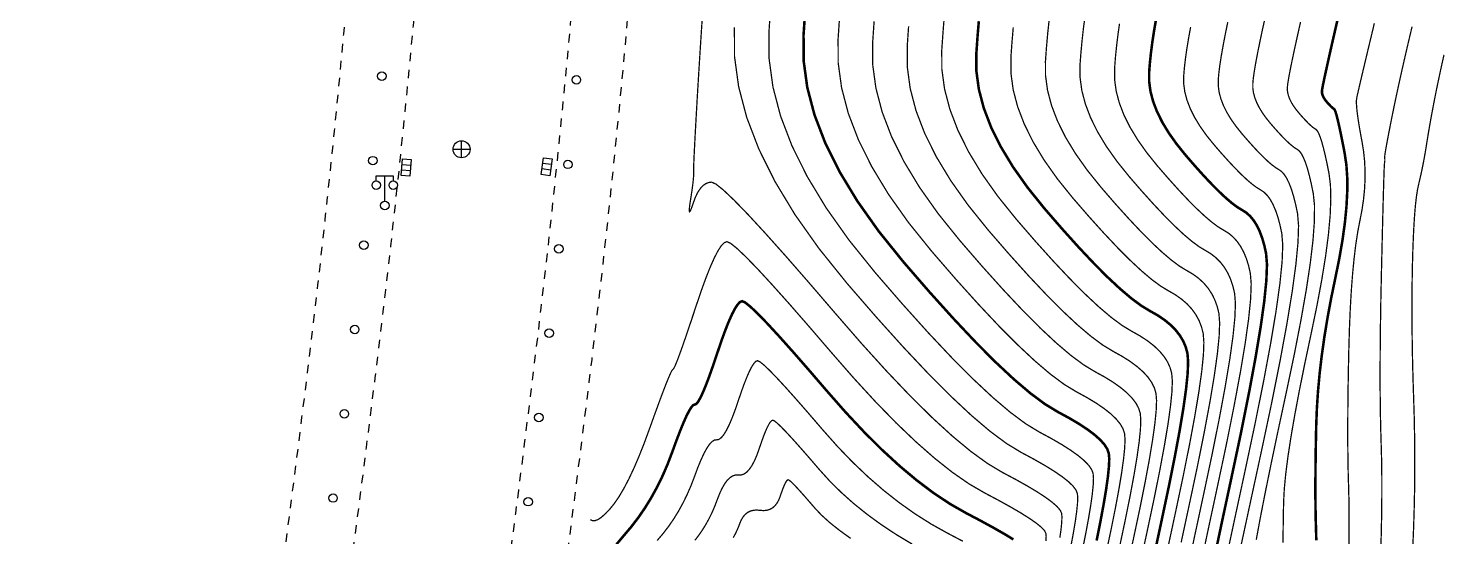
# Model space of a CAD drawing. Extents: x 1059 to 1761, y 608 to 1213.
# Drawn here: x 1058.6 to 1141.8, y 761.3 to 791.3 of the extents above; entities that cross this region are included whole.
import ezdxf

# ---------------------------------------------------------------- set-up
doc = ezdxf.new("R2010")
doc.units = 0
doc.header["$LTSCALE"] = 0.5
doc.linetypes.add('X6', pattern=[2, 1, -1])
doc.layers.get('0').update_dxf_attribs({"linetype": 'CONTINUOUS'})
for name, color, linetype in [('DGX', 2, 'CONTINUOUS'), ('DLDW', 11, 'CONTINUOUS'), ('DLSS', 4, 'CONTINUOUS'), ('GXYZ', 2, 'CONTINUOUS'), ('ZBTZ', 3, 'CONTINUOUS')]:
    doc.layers.add(name, color=color, linetype=linetype)

# ---------------------------------------------------------------- blocks, each defined once
blk = doc.blocks.new('gc043')
for p, q in [((-1, 0), (1, 0)), ((0, -1), (0, 1))]:
    blk.add_line(p, q)
blk.add_circle((0, 0), 1)
blk = doc.blocks.new('gc041')
for p, q in [((-1, 0.5), (1, 0.5)), ((-1, -0.5), (-1, 0.5)), ((-0.33, 0.5), (-0.33, -0.5)), ((0.33, 0.5), (0.33, -0.5)), ((1, 0.5), (1, -0.5)), ((1, -0.5), (-1, -0.5))]:
    blk.add_line(p, q)
blk = doc.blocks.new('gc170')
at = {"linetype": 'Continuous'}
blk.add_circle((0, 0), 0.5, dxfattribs=at)
blk = doc.blocks.new('gc097')
for p, q in [((-1, 2.9), (-1, 3.5)), ((-1, 3.5), (1, 3.5)), ((0, 0.5), (0, 3.5)), ((1, 3.5), (1, 2.9))]:
    blk.add_line(p, q)
for centre in [(-1, 2.4), (1, 2.4), (0, 0)]:
    blk.add_circle(centre, 0.5)

msp = doc.modelspace()

# ---------------------------------------------------------------- linework, layer by layer
at = {"layer": 'DGX', "linetype": 'Continuous', "const_width": 0.075}
for points in [[(1119.316, 761.288), (1119.386, 761.786), (1119.426, 762.19), (1119.438, 762.499), (1119.421, 762.713), (1119.339, 762.896), (1119.156, 763.113), (1118.874, 763.363), (1118.49, 763.647), (1118.007, 763.965), (1117.423, 764.316), (1116.738, 764.7), (1115.953, 765.118), (1115.068, 765.646), (1114.082, 766.36), (1112.995, 767.26), (1111.808, 768.346), (1110.52, 769.618), (1109.131, 771.076), (1107.642, 772.72), (1106.052, 774.55), (1104.503, 776.352), (1103.139, 777.913), (1101.958, 779.234), (1100.962, 780.313), (1100.149, 781.151), (1099.52, 781.748), (1099.076, 782.103), (1098.815, 782.218), (1098.651, 782.194), (1098.496, 782.134), (1098.35, 782.039), (1098.213, 781.908), (1098.085, 781.741), (1097.966, 781.538), (1097.856, 781.299), (1097.756, 781.025), (1097.669, 780.771), (1097.6, 780.594), (1097.55, 780.494), (1097.519, 780.471), (1097.506, 780.525), (1097.511, 780.656), (1097.535, 780.864), (1097.577, 781.149), (1097.625, 781.456), (1097.666, 781.731), (1097.7, 781.975), (1097.726, 782.186), (1097.745, 782.366), (1097.757, 782.514), (1097.762, 782.629), (1097.76, 782.713), (1097.758, 782.831), (1097.763, 783.05), (1097.774, 783.368), (1097.792, 783.787), (1097.818, 784.306), (1097.85, 784.925), (1097.889, 785.644), (1097.935, 786.464), (1097.986, 787.352), (1098.042, 788.277), (1098.101, 789.239), (1098.164, 790.239), (1098.231, 791.275), (1098.302, 792.348)], [(1120.63, 760.486), (1120.836, 761.514), (1121.004, 762.417), (1121.134, 763.196), (1121.225, 763.851), (1121.279, 764.381), (1121.295, 764.786), (1121.272, 765.067), (1121.186, 765.296), (1121.012, 765.547), (1120.75, 765.819), (1120.4, 766.112), (1119.963, 766.426), (1119.437, 766.762), (1118.823, 767.118), (1118.121, 767.496), (1117.317, 767.983), (1116.398, 768.666), (1115.363, 769.545), (1114.212, 770.62), (1112.946, 771.891), (1111.565, 773.358), (1110.068, 775.022), (1108.456, 776.882), (1106.897, 778.817), (1105.559, 780.707), (1104.444, 782.553), (1103.551, 784.353), (1102.88, 786.108), (1102.431, 787.818), (1102.204, 789.483), (1102.199, 791.103), (1102.299, 792.605)], [(1122.024, 760.319), (1122.327, 761.747), (1122.583, 763.02), (1122.791, 764.139), (1122.952, 765.104), (1123.065, 765.915), (1123.132, 766.571), (1123.151, 767.074), (1123.123, 767.422), (1123.033, 767.697), (1122.868, 767.981), (1122.627, 768.275), (1122.311, 768.577), (1121.918, 768.888), (1121.451, 769.208), (1120.907, 769.536), (1120.288, 769.874), (1119.58, 770.303), (1118.77, 770.904), (1117.859, 771.678), (1116.846, 772.625), (1115.731, 773.744), (1114.515, 775.037), (1113.196, 776.502), (1111.777, 778.14), (1110.403, 779.844), (1109.226, 781.509), (1108.244, 783.134), (1107.457, 784.719), (1106.866, 786.265), (1106.471, 787.771), (1106.271, 789.237), (1106.266, 790.663), (1106.356, 791.995)], [(1124.084, 759.939), (1124.483, 761.797), (1124.874, 763.638), (1125.203, 765.279), (1125.471, 766.722), (1125.679, 767.966), (1125.825, 769.011), (1125.911, 769.857), (1125.936, 770.505), (1125.899, 770.953), (1125.804, 771.298), (1125.652, 771.633), (1125.442, 771.958), (1125.176, 772.274), (1124.852, 772.58), (1124.471, 772.877), (1124.034, 773.164), (1123.539, 773.441), (1122.975, 773.782), (1122.33, 774.262), (1121.604, 774.878), (1120.797, 775.633), (1119.908, 776.525), (1118.939, 777.554), (1117.889, 778.721), (1116.758, 780.026), (1115.664, 781.384), (1114.725, 782.711), (1113.943, 784.005), (1113.316, 785.268), (1112.845, 786.5), (1112.53, 787.7), (1112.371, 788.868), (1112.367, 790.004), (1112.443, 791.08), (1112.52, 792.064)], [(1126.779, 759.152), (1127.243, 761.355), (1127.762, 763.769), (1128.269, 766.159), (1128.697, 768.292), (1129.045, 770.166), (1129.315, 771.782), (1129.505, 773.139), (1129.616, 774.239), (1129.648, 775.08), (1129.601, 775.663), (1129.498, 776.099), (1129.363, 776.502), (1129.196, 776.87), (1128.996, 777.204), (1128.764, 777.503), (1128.499, 777.769), (1128.202, 778), (1127.873, 778.197), (1127.501, 778.422), (1127.076, 778.738), (1126.596, 779.145), (1126.064, 779.643), (1125.478, 780.231), (1124.838, 780.911), (1124.145, 781.681), (1123.399, 782.542), (1122.677, 783.438), (1122.058, 784.313), (1121.542, 785.167), (1121.128, 786.001), (1120.818, 786.813), (1120.61, 787.605), (1120.505, 788.376), (1120.502, 789.125), (1120.558, 789.859), (1120.626, 790.582), (1120.706, 791.294), (1120.799, 791.994)], [(1130.874, 761.163), (1131.102, 762.401), (1131.392, 763.886), (1131.745, 765.617), (1132.16, 767.595), (1132.638, 769.82), (1133.109, 772.057), (1133.501, 774.075), (1133.817, 775.872), (1134.054, 777.448), (1134.214, 778.804), (1134.297, 779.939), (1134.302, 780.854), (1134.229, 781.549), (1134.116, 782.101), (1134.003, 782.587), (1133.888, 783.009), (1133.771, 783.366), (1133.653, 783.657), (1133.534, 783.884), (1133.413, 784.045), (1133.291, 784.142), (1133.159, 784.222), (1133.008, 784.334), (1132.837, 784.479), (1132.648, 784.656), (1132.44, 784.865), (1132.212, 785.107), (1131.966, 785.38), (1131.701, 785.686), (1131.444, 786.005), (1131.224, 786.316), (1131.041, 786.62), (1130.894, 786.916), (1130.783, 787.205), (1130.709, 787.486), (1130.672, 787.76), (1130.671, 788.027), (1130.701, 788.334), (1130.757, 788.73), (1130.839, 789.215), (1130.947, 789.788), (1131.081, 790.45), (1131.24, 791.201), (1131.426, 792.04)], [(1119.962, 760.761), (1120.11, 761.556), (1120.225, 762.242), (1120.305, 762.819), (1120.353, 763.285), (1120.366, 763.642), (1120.346, 763.89), (1120.262, 764.096), (1120.084, 764.33), (1119.812, 764.591), (1119.445, 764.879), (1118.985, 765.195), (1118.43, 765.539), (1117.78, 765.909), (1117.037, 766.307), (1116.185, 766.823), (1115.211, 767.546), (1114.114, 768.478), (1112.896, 769.617), (1111.554, 770.964), (1110.09, 772.519), (1108.504, 774.282), (1106.795, 776.253), (1105.143, 778.304), (1103.726, 780.307), (1102.545, 782.262), (1101.598, 784.17), (1100.887, 786.03), (1100.411, 787.842), (1100.17, 789.606), (1100.165, 791.323)], [(1122.844, 760.812), (1123.176, 762.377), (1123.456, 763.773), (1123.684, 765), (1123.861, 766.058), (1123.985, 766.947), (1124.058, 767.667), (1124.079, 768.217), (1124.048, 768.599), (1123.957, 768.897), (1123.796, 769.199), (1123.566, 769.502), (1123.266, 769.809), (1122.896, 770.119), (1122.458, 770.431), (1121.949, 770.746), (1121.371, 771.063), (1120.712, 771.463), (1119.957, 772.023), (1119.107, 772.745), (1118.163, 773.627), (1117.124, 774.671), (1115.99, 775.876), (1114.761, 777.242), (1113.437, 778.769), (1112.157, 780.357), (1111.059, 781.909), (1110.144, 783.424), (1109.41, 784.902), (1108.859, 786.343), (1108.491, 787.747), (1108.304, 789.114), (1108.3, 790.444), (1108.385, 791.69)], [(1123.294, 759.585), (1123.664, 761.305), (1124.025, 763.007), (1124.329, 764.526), (1124.578, 765.861), (1124.77, 767.012), (1124.905, 767.979), (1124.984, 768.762), (1125.007, 769.361), (1124.974, 769.776), (1124.88, 770.098), (1124.724, 770.416), (1124.504, 770.73), (1124.221, 771.042), (1123.874, 771.349), (1123.464, 771.654), (1122.991, 771.955), (1122.455, 772.252), (1121.843, 772.623), (1121.143, 773.142), (1120.355, 773.811), (1119.48, 774.63), (1118.516, 775.598), (1117.464, 776.715), (1116.325, 777.982), (1115.097, 779.397), (1113.91, 780.871), (1112.892, 782.31), (1112.043, 783.715), (1111.363, 785.085), (1110.852, 786.421), (1110.51, 787.723), (1110.338, 788.991), (1110.334, 790.224), (1110.414, 791.385)], [(1125.663, 760.647), (1126.123, 762.783), (1126.571, 764.899), (1126.95, 766.785), (1127.258, 768.444), (1127.497, 769.874), (1127.665, 771.075), (1127.764, 772.048), (1127.792, 772.792), (1127.75, 773.308), (1127.651, 773.699), (1127.508, 774.067), (1127.319, 774.414), (1127.086, 774.739), (1126.808, 775.042), (1126.485, 775.323), (1126.118, 775.582), (1125.706, 775.819), (1125.238, 776.102), (1124.703, 776.5), (1124.1, 777.012), (1123.43, 777.638), (1122.693, 778.378), (1121.889, 779.233), (1121.017, 780.201), (1120.078, 781.284), (1119.17, 782.411), (1118.392, 783.512), (1117.742, 784.586), (1117.222, 785.634), (1116.832, 786.656), (1116.57, 787.652), (1116.438, 788.622), (1116.435, 789.565), (1116.5, 790.469), (1116.573, 791.323)], [(1126.453, 761.001), (1126.942, 763.276), (1127.42, 765.529), (1127.823, 767.539), (1128.152, 769.305), (1128.406, 770.828), (1128.585, 772.107), (1128.69, 773.143), (1128.72, 773.936), (1128.676, 774.485), (1128.575, 774.899), (1128.435, 775.284), (1128.257, 775.642), (1128.041, 775.971), (1127.786, 776.273), (1127.492, 776.546), (1127.16, 776.791), (1126.79, 777.008), (1126.37, 777.262), (1125.889, 777.619), (1125.348, 778.078), (1124.747, 778.64), (1124.086, 779.305), (1123.364, 780.072), (1122.581, 780.941), (1121.739, 781.913), (1120.924, 782.925), (1120.225, 783.912), (1119.642, 784.877), (1119.175, 785.818), (1118.825, 786.735), (1118.59, 787.628), (1118.471, 788.499), (1118.469, 789.345), (1118.529, 790.164), (1118.599, 790.953), (1118.679, 791.709)], [(1127.542, 759.38), (1128.033, 761.709), (1128.582, 764.262), (1129.118, 766.79), (1129.57, 769.045), (1129.939, 771.027), (1130.224, 772.736), (1130.425, 774.171), (1130.543, 775.334), (1130.577, 776.223), (1130.527, 776.84), (1130.422, 777.299), (1130.291, 777.719), (1130.134, 778.098), (1129.951, 778.436), (1129.742, 778.734), (1129.506, 778.992), (1129.245, 779.209), (1128.957, 779.386), (1128.633, 779.582), (1128.262, 779.858), (1127.845, 780.212), (1127.381, 780.646), (1126.87, 781.158), (1126.313, 781.75), (1125.71, 782.421), (1125.059, 783.171), (1124.431, 783.951), (1123.891, 784.714), (1123.442, 785.458), (1123.081, 786.184), (1122.811, 786.891), (1122.63, 787.581), (1122.538, 788.253), (1122.536, 788.906), (1122.586, 789.554), (1122.652, 790.212), (1122.733, 790.878), (1122.829, 791.553)], [(1129.084, 759.959), (1129.617, 762.448), (1130.221, 765.247), (1130.815, 768.051), (1131.317, 770.551), (1131.726, 772.749), (1132.042, 774.643), (1132.265, 776.235), (1132.395, 777.525), (1132.433, 778.511), (1132.378, 779.194), (1132.269, 779.7), (1132.147, 780.153), (1132.011, 780.553), (1131.861, 780.901), (1131.698, 781.196), (1131.52, 781.438), (1131.329, 781.627), (1131.124, 781.764), (1130.896, 781.902), (1130.635, 782.096), (1130.341, 782.345), (1130.014, 782.651), (1129.655, 783.012), (1129.263, 783.428), (1128.838, 783.901), (1128.38, 784.429), (1127.937, 784.978), (1127.558, 785.515), (1127.241, 786.039), (1126.988, 786.55), (1126.797, 787.048), (1126.669, 787.534), (1126.605, 788.006), (1126.603, 788.466), (1126.644, 788.944), (1126.705, 789.471), (1126.786, 790.046), (1126.888, 790.67), (1127.011, 791.343)], [(1129.645, 759.269), (1130.082, 761.302), (1130.598, 763.692), (1131.192, 766.439), (1131.78, 769.216), (1132.276, 771.697), (1132.679, 773.883), (1132.989, 775.772), (1133.206, 777.366), (1133.331, 778.664), (1133.364, 779.665), (1133.303, 780.372), (1133.193, 780.9), (1133.075, 781.37), (1132.949, 781.781), (1132.816, 782.133), (1132.675, 782.426), (1132.527, 782.661), (1132.371, 782.836), (1132.208, 782.953), (1132.027, 783.062), (1131.821, 783.215), (1131.589, 783.412), (1131.331, 783.653), (1131.047, 783.938), (1130.738, 784.267), (1130.402, 784.641), (1130.04, 785.058), (1129.691, 785.492), (1129.391, 785.915), (1129.141, 786.329), (1128.941, 786.733), (1128.79, 787.127), (1128.689, 787.51), (1128.638, 787.883), (1128.637, 788.247), (1128.673, 788.639), (1128.731, 789.101), (1128.813, 789.631), (1128.918, 790.229), (1129.046, 790.897), (1129.197, 791.633)], [(1132.452, 760.991), (1132.454, 761.543), (1132.461, 762.13), (1132.471, 762.752), (1132.485, 763.411), (1132.524, 764.155), (1132.608, 765.037), (1132.739, 766.055), (1132.916, 767.211), (1133.139, 768.503), (1133.408, 769.932), (1133.723, 771.497), (1134.084, 773.2), (1134.437, 774.899), (1134.727, 776.452), (1134.955, 777.86), (1135.12, 779.124), (1135.222, 780.242), (1135.262, 781.215), (1135.24, 782.043), (1135.154, 782.726), (1135.04, 783.301), (1134.931, 783.805), (1134.826, 784.237), (1134.726, 784.598), (1134.631, 784.888), (1134.541, 785.107), (1134.456, 785.254), (1134.375, 785.331), (1134.291, 785.382), (1134.194, 785.453), (1134.086, 785.546), (1133.965, 785.658), (1133.832, 785.792), (1133.687, 785.946), (1133.53, 786.12), (1133.361, 786.315), (1133.198, 786.518), (1133.057, 786.717), (1132.94, 786.91), (1132.847, 787.099), (1132.776, 787.283), (1132.729, 787.463), (1132.705, 787.637), (1132.705, 787.807), (1132.73, 788.029), (1132.784, 788.36), (1132.866, 788.799), (1132.977, 789.347), (1133.116, 790.003), (1133.284, 790.768), (1133.48, 791.642)], [(1136.322, 760.711), (1136.335, 761.724), (1136.337, 762.66), (1136.328, 763.517), (1136.308, 764.296), (1136.285, 765.07), (1136.269, 765.911), (1136.26, 766.82), (1136.259, 767.796), (1136.264, 768.839), (1136.276, 769.95), (1136.295, 771.128), (1136.322, 772.374), (1136.358, 773.612), (1136.407, 774.767), (1136.469, 775.84), (1136.545, 776.83), (1136.633, 777.737), (1136.734, 778.561), (1136.849, 779.302), (1136.976, 779.961), (1137.095, 780.573), (1137.185, 781.175), (1137.245, 781.767), (1137.275, 782.348), (1137.276, 782.919), (1137.248, 783.48), (1137.19, 784.031), (1137.103, 784.571), (1137.008, 785.08), (1136.929, 785.536), (1136.866, 785.939), (1136.818, 786.289), (1136.786, 786.586), (1136.77, 786.831), (1136.769, 787.022), (1136.784, 787.161), (1136.82, 787.328), (1136.883, 787.605), (1136.973, 787.992), (1137.089, 788.488), (1137.233, 789.095), (1137.403, 789.811), (1137.601, 790.637), (1137.825, 791.573)], [(1138.197, 760.323), (1138.232, 761.562), (1138.255, 762.742), (1138.265, 763.864), (1138.263, 764.926), (1138.249, 765.929), (1138.223, 766.873), (1138.195, 767.83), (1138.175, 768.869), (1138.164, 769.992), (1138.162, 771.198), (1138.169, 772.488), (1138.184, 773.86), (1138.207, 775.316), (1138.24, 776.856), (1138.275, 778.341), (1138.306, 779.633), (1138.334, 780.732), (1138.359, 781.639), (1138.38, 782.354), (1138.397, 782.875), (1138.411, 783.205), (1138.422, 783.341), (1138.43, 783.381), (1138.435, 783.421), (1138.439, 783.46), (1138.441, 783.498), (1138.441, 783.535), (1138.44, 783.572), (1138.436, 783.608), (1138.43, 783.643), (1138.431, 783.712), (1138.447, 783.848), (1138.479, 784.052), (1138.526, 784.324), (1138.588, 784.663), (1138.665, 785.069), (1138.758, 785.544), (1138.866, 786.085), (1138.985, 786.672), (1139.113, 787.279), (1139.248, 787.908), (1139.392, 788.558), (1139.543, 789.229), (1139.702, 789.922), (1139.869, 790.635), (1140.044, 791.37)], [(1140.086, 760.71), (1140.132, 761.806), (1140.166, 762.901), (1140.19, 763.994), (1140.202, 765.087), (1140.203, 766.179), (1140.192, 767.271), (1140.171, 768.361), (1140.138, 769.451), (1140.103, 770.527), (1140.075, 771.58), (1140.055, 772.607), (1140.043, 773.61), (1140.037, 774.589), (1140.04, 775.543), (1140.049, 776.473), (1140.066, 777.377), (1140.09, 778.232), (1140.12, 779.009), (1140.156, 779.71), (1140.197, 780.334), (1140.245, 780.882), (1140.299, 781.353), (1140.359, 781.747), (1140.425, 782.065), (1140.493, 782.347), (1140.559, 782.636), (1140.622, 782.931), (1140.683, 783.233), (1140.743, 783.541), (1140.799, 783.856), (1140.854, 784.177), (1140.906, 784.504), (1140.96, 784.84), (1141.017, 785.187), (1141.079, 785.545), (1141.144, 785.913), (1141.214, 786.293), (1141.288, 786.683), (1141.365, 787.084), (1141.447, 787.496), (1141.533, 787.919), (1141.624, 788.352), (1141.719, 788.795), (1141.819, 789.249), (1141.923, 789.713)], [(1118.5, 761.095), (1118.51, 761.355), (1118.495, 761.535), (1118.415, 761.696), (1118.229, 761.896), (1117.935, 762.135), (1117.535, 762.415), (1117.029, 762.734), (1116.416, 763.093), (1115.696, 763.491), (1114.87, 763.929), (1113.959, 764.46), (1112.985, 765.136), (1111.948, 765.958), (1110.848, 766.925), (1109.685, 768.037), (1108.459, 769.295), (1107.17, 770.699), (1105.819, 772.247), (1104.513, 773.767), (1103.362, 775.084), (1102.367, 776.197), (1101.527, 777.107), (1100.842, 777.813), (1100.311, 778.317), (1099.936, 778.617), (1099.717, 778.713), (1099.564, 778.65), (1099.39, 778.47), (1099.196, 778.173), (1098.981, 777.759), (1098.745, 777.228), (1098.488, 776.581), (1098.21, 775.816), (1097.912, 774.935), (1097.62, 774.055), (1097.363, 773.293), (1097.141, 772.648), (1096.953, 772.122), (1096.8, 771.714), (1096.681, 771.423), (1096.597, 771.251), (1096.548, 771.197), (1096.498, 771.146), (1096.414, 770.985), (1096.294, 770.713), (1096.138, 770.331), (1095.948, 769.837), (1095.723, 769.234), (1095.462, 768.519), (1095.166, 767.694), (1094.855, 766.849), (1094.55, 766.077), (1094.249, 765.377), (1093.954, 764.749), (1093.663, 764.193), (1093.378, 763.709), (1093.098, 763.298), (1092.823, 762.958), (1092.565, 762.689), (1092.334, 762.486), (1092.131, 762.351), (1091.955, 762.283), (1091.807, 762.282), (1091.686, 762.349)], [(1113.612, 761.073), (1112.702, 761.551), (1111.74, 762.088), (1110.79, 762.689), (1109.853, 763.354), (1108.928, 764.083), (1108.015, 764.877), (1107.115, 765.735), (1106.228, 766.657), (1105.353, 767.643), (1104.533, 768.598), (1103.81, 769.425), (1103.185, 770.124), (1102.657, 770.695), (1102.227, 771.139), (1101.894, 771.455), (1101.658, 771.644), (1101.52, 771.704), (1101.424, 771.664), (1101.315, 771.551), (1101.193, 771.365), (1101.058, 771.105), (1100.91, 770.771), (1100.748, 770.365), (1100.574, 769.885), (1100.386, 769.331), (1100.197, 768.779), (1100.016, 768.303), (1099.843, 767.904), (1099.679, 767.58), (1099.524, 767.332), (1099.378, 767.161), (1099.24, 767.065), (1099.11, 767.046), (1098.981, 767.029), (1098.842, 766.94), (1098.695, 766.78), (1098.538, 766.549), (1098.373, 766.246), (1098.199, 765.872), (1098.015, 765.426), (1097.823, 764.908), (1097.616, 764.365), (1097.39, 763.842), (1097.144, 763.338), (1096.878, 762.854), (1096.592, 762.39), (1096.287, 761.946), (1095.962, 761.522), (1095.618, 761.117)], [(1110.631, 760.902), (1109.693, 761.465), (1108.805, 762.052), (1107.968, 762.662), (1107.181, 763.296), (1106.443, 763.954), (1105.757, 764.636), (1105.12, 765.341), (1104.543, 766.013), (1104.034, 766.595), (1103.594, 767.087), (1103.222, 767.489), (1102.919, 767.802), (1102.685, 768.024), (1102.519, 768.157), (1102.422, 768.2), (1102.354, 768.172), (1102.277, 768.092), (1102.192, 767.961), (1102.096, 767.778), (1101.992, 767.543), (1101.878, 767.257), (1101.756, 766.919), (1101.624, 766.529), (1101.485, 766.141), (1101.342, 765.809), (1101.194, 765.531), (1101.042, 765.309), (1100.886, 765.142), (1100.726, 765.029), (1100.561, 764.972), (1100.391, 764.97), (1100.222, 764.97), (1100.057, 764.918), (1099.895, 764.814), (1099.738, 764.658), (1099.585, 764.45), (1099.437, 764.191), (1099.292, 763.879), (1099.151, 763.516), (1099.006, 763.133), (1098.846, 762.765), (1098.673, 762.41), (1098.486, 762.07), (1098.285, 761.743), (1098.07, 761.43), (1097.841, 761.132)], [(1107.008, 761.241), (1106.346, 761.716), (1105.772, 762.174), (1105.285, 762.615), (1104.887, 763.038), (1104.552, 763.428), (1104.258, 763.765), (1104.003, 764.05), (1103.787, 764.284), (1103.612, 764.465), (1103.476, 764.594), (1103.38, 764.67), (1103.323, 764.695), (1103.284, 764.679), (1103.24, 764.633), (1103.19, 764.557), (1103.135, 764.451), (1103.074, 764.315), (1103.009, 764.149), (1102.937, 763.953), (1102.861, 763.727), (1102.773, 763.504), (1102.668, 763.314), (1102.545, 763.159), (1102.406, 763.038), (1102.248, 762.951), (1102.074, 762.898), (1101.882, 762.879), (1101.673, 762.895), (1101.463, 762.912), (1101.271, 762.896), (1101.096, 762.848), (1100.938, 762.767), (1100.798, 762.655), (1100.675, 762.51), (1100.568, 762.333), (1100.48, 762.123), (1100.395, 761.901), (1100.303, 761.688), (1100.202, 761.483), (1100.094, 761.285)]]:
    msp.add_lwpolyline(points, dxfattribs=at)
at = {"layer": 'DGX', "color": 3, "linetype": 'Continuous', "const_width": 0.15}
for points in [[(1121.478, 761.116), (1121.709, 762.267), (1121.897, 763.278), (1122.043, 764.15), (1122.145, 764.883), (1122.205, 765.476), (1122.223, 765.93), (1122.197, 766.244), (1122.11, 766.497), (1121.94, 766.764), (1121.689, 767.047), (1121.356, 767.344), (1120.94, 767.657), (1120.444, 767.985), (1119.865, 768.327), (1119.204, 768.685), (1118.448, 769.143), (1117.584, 769.785), (1116.611, 770.611), (1115.529, 771.622), (1114.339, 772.818), (1113.04, 774.198), (1111.632, 775.762), (1110.116, 777.511), (1108.65, 779.331), (1107.393, 781.108), (1106.344, 782.843), (1105.504, 784.536), (1104.873, 786.186), (1104.451, 787.794), (1104.237, 789.36), (1104.232, 790.883), (1104.328, 792.3)], [(1134.408, 761.123), (1134.393, 761.719), (1134.375, 762.31), (1134.363, 762.953), (1134.356, 763.647), (1134.355, 764.393), (1134.359, 765.191), (1134.368, 766.04), (1134.383, 766.94), (1134.403, 767.892), (1134.441, 768.884), (1134.508, 769.902), (1134.604, 770.948), (1134.73, 772.02), (1134.886, 773.12), (1135.071, 774.246), (1135.286, 775.4), (1135.53, 776.58), (1135.765, 777.74), (1135.953, 778.829), (1136.093, 779.849), (1136.185, 780.8), (1136.23, 781.68), (1136.228, 782.491), (1136.178, 783.232), (1136.08, 783.903), (1135.964, 784.501), (1135.859, 785.022), (1135.765, 785.465), (1135.681, 785.831), (1135.609, 786.119), (1135.548, 786.33), (1135.498, 786.464), (1135.459, 786.52), (1135.422, 786.542), (1135.381, 786.573), (1135.334, 786.612), (1135.282, 786.661), (1135.225, 786.719), (1135.162, 786.785), (1135.094, 786.86), (1135.021, 786.944), (1134.951, 787.032), (1134.89, 787.117), (1134.84, 787.201), (1134.8, 787.282), (1134.769, 787.362), (1134.749, 787.439), (1134.739, 787.514), (1134.738, 787.588), (1134.759, 787.724), (1134.81, 787.989), (1134.893, 788.383), (1135.007, 788.906), (1135.151, 789.557), (1135.327, 790.336), (1135.535, 791.245), (1135.773, 792.282)], [(1124.874, 760.293), (1125.303, 762.29), (1125.722, 764.268), (1126.076, 766.032), (1126.365, 767.583), (1126.588, 768.92), (1126.745, 770.043), (1126.837, 770.953), (1126.864, 771.648), (1126.825, 772.131), (1126.728, 772.498), (1126.58, 772.85), (1126.381, 773.186), (1126.131, 773.506), (1125.83, 773.811), (1125.478, 774.1), (1125.076, 774.373), (1124.622, 774.63), (1124.106, 774.942), (1123.516, 775.381), (1122.852, 775.945), (1122.113, 776.635), (1121.301, 777.451), (1120.414, 778.393), (1119.453, 779.461), (1118.418, 780.655), (1117.417, 781.898), (1116.559, 783.111), (1115.843, 784.296), (1115.269, 785.451), (1114.838, 786.578), (1114.55, 787.676), (1114.404, 788.745), (1114.401, 789.785), (1114.471, 790.775), (1114.546, 791.693)], [(1128.305, 759.607), (1128.823, 762.063), (1129.401, 764.755), (1129.967, 767.42), (1130.444, 769.798), (1130.832, 771.888), (1131.133, 773.689), (1131.345, 775.203), (1131.469, 776.429), (1131.505, 777.367), (1131.452, 778.017), (1131.346, 778.5), (1131.219, 778.936), (1131.073, 779.325), (1130.906, 779.668), (1130.72, 779.965), (1130.513, 780.215), (1130.287, 780.418), (1130.04, 780.575), (1129.764, 780.742), (1129.448, 780.977), (1129.093, 781.279), (1128.698, 781.648), (1128.263, 782.085), (1127.788, 782.589), (1127.274, 783.161), (1126.72, 783.8), (1126.184, 784.465), (1125.725, 785.114), (1125.341, 785.748), (1125.034, 786.367), (1124.804, 786.97), (1124.65, 787.557), (1124.572, 788.129), (1124.57, 788.686), (1124.615, 789.249), (1124.678, 789.841), (1124.759, 790.462), (1124.858, 791.112), (1124.975, 791.79)], [(1116.58, 761.182), (1116.051, 761.503), (1115.409, 761.87), (1114.654, 762.282), (1113.786, 762.74), (1112.849, 763.274), (1111.887, 763.913), (1110.9, 764.656), (1109.888, 765.504), (1108.85, 766.457), (1107.787, 767.515), (1106.699, 768.678), (1105.586, 769.945), (1104.523, 771.182), (1103.586, 772.254), (1102.776, 773.16), (1102.092, 773.901), (1101.534, 774.476), (1101.103, 774.886), (1100.797, 775.13), (1100.618, 775.209), (1100.494, 775.157), (1100.353, 775.01), (1100.195, 774.769), (1100.019, 774.432), (1099.827, 774), (1099.618, 773.473), (1099.392, 772.851), (1099.149, 772.133), (1098.908, 771.417), (1098.689, 770.798), (1098.492, 770.276), (1098.316, 769.851), (1098.162, 769.523), (1098.029, 769.292), (1097.918, 769.158), (1097.829, 769.121), (1097.74, 769.088), (1097.628, 768.963), (1097.494, 768.747), (1097.338, 768.44), (1097.161, 768.042), (1096.961, 767.553), (1096.739, 766.972), (1096.495, 766.301), (1096.227, 765.597), (1095.933, 764.919), (1095.614, 764.266), (1095.27, 763.639), (1094.9, 763.038), (1094.504, 762.462), (1094.083, 761.912), (1093.637, 761.387), (1093.221, 760.891)]]:
    msp.add_lwpolyline(points, dxfattribs=at)
at = {"layer": 'DLSS', "linetype": 'X6', "flags": 128}
for points in [[(1405.624, 701.519, 0.023491), (1388.946, 697.665, 0.038552), (1378.841, 693.963, 0.006529), (1362.365, 686.181, 0.01772), (1356.259, 682.926, 0.061108), (1340.875, 671.298, -0.068267), (1328.257, 662.041, -0.016009), (1322.768, 659.289, -0.02366), (1319.075, 657.791, -0.045219), (1311.753, 655.94, -0.054238), (1305.676, 655.642, -0.016984), (1302.16, 655.972, -0.008186), (1294.556, 657.073, -0.038193), (1277.652, 661.147, 0.036458), (1258.974, 665.717, 0.035354), (1247.582, 666.819, 0.045553), (1238.471, 666.223, 0.061008), (1228.1, 663.26, 0.040861), (1214.444, 656.12, 0.02985), (1203.233, 648.064, -0.02999), (1192.717, 640.511, -0.020006), (1180.636, 633.548, -0.026961), (1171.369, 629.309, -0.054055), (1160.073, 626.219, -0.04426), (1145.532, 625.191, -0.019079), (1136.568, 625.694, -0.029014), (1130.945, 626.556, -0.033538), (1120.283, 629.591, -0.038874), (1111.674, 633.456, -0.013137), (1106.236, 636.613, -0.020575), (1103.041, 638.768, -0.022143), (1098.098, 642.756, -0.017543), (1092.178, 648.363, -0.021757), (1089.667, 651.146, -0.01219), (1085.315, 656.683, -0.059278), (1079.196, 667.289, -0.062631), (1076.018, 678.349, -0.023199), (1075.31, 684.86, -0.062756), (1075.418, 686.568, -0.014391), (1077.831, 697.485, 0.00835), (1082.317, 716.674, 0.00067), (1087.064, 738.772, 0.004508), (1087.747, 742.12, 0.013968), (1088.586, 747.179, 0.003122), (1091.46, 769.142, 0.007981), (1093.75, 790.285, 0.017627), (1094.307, 800.086, 0.024093), (1094.112, 807.365, 0.011914), (1092.709, 821.525, 0.010278), (1091.978, 826.602, 0.009428), (1090.967, 832.077, 0.063866), (1090.093, 834.638, 0.027206), (1087.788, 838.75, 0.027206)], [(1406.22, 698.247, 0.023491), (1389.846, 694.463, 0.038552), (1380.222, 690.938, 0.006529), (1363.824, 683.193, 0.01772), (1357.926, 680.049, 0.061108), (1343.188, 668.909, -0.068267), (1329.842, 659.117, -0.016009), (1324.163, 656.27, -0.02366), (1320.178, 654.654, -0.045219), (1312.273, 652.656, -0.054238), (1305.478, 652.323, -0.016984), (1301.738, 652.674, -0.008186), (1294.026, 653.79, -0.038193), (1276.629, 657.983, 0.036458), (1258.421, 662.438, 0.035354), (1247.496, 663.494, 0.045553), (1238.989, 662.938, 0.061008), (1229.395, 660.198, 0.040861), (1216.22, 653.309, 0.030612), (1205.075, 645.274, -0.032321), (1194.492, 637.699, -0.018438), (1180.8, 629.864, -0.032389), (1172.587, 626.215, -0.034847), (1162.45, 623.26, -0.040464), (1153.434, 622.052, -0.007224), (1149.162, 621.89, -0.008372), (1145.473, 621.866, -0.021019), (1138.428, 622.234, -0.01798), (1130.251, 623.304, -0.044583), (1120.557, 625.833, -0.038874), (1110.081, 630.537, -0.013137), (1104.492, 633.782, -0.020575), (1101.07, 636.09, -0.022143), (1095.897, 640.263, -0.017543), (1089.808, 646.03, -0.021757), (1087.103, 649.028, -0.01219), (1082.651, 654.693, -0.059278), (1076.139, 665.979, -0.062631), (1072.732, 677.837, -0.023199), (1071.991, 684.654, -0.062756), (1072.152, 687.192, -0.014391), (1074.606, 698.295, 0.00835), (1079.067, 717.377, 0.00067), (1083.812, 739.466, 0.004508), (1084.483, 742.755, 0.013968), (1085.291, 747.631, 0.003122), (1088.16, 769.553, 0.007981), (1090.439, 790.59, 0.017627), (1090.982, 800.157, 0.024093), (1090.796, 807.116, 0.011914), (1089.409, 821.118, 0.010278), (1088.697, 826.06, 0.009428), (1087.709, 831.412, 0.063866), (1087.108, 833.172, 0.027206), (1084.98, 836.969)], [(1407.869, 689.19, 0.023491), (1392.338, 685.601, 0.038552), (1384.045, 682.563, 0.006529), (1367.864, 674.921, 0.01772), (1362.542, 672.084, 0.061108), (1349.592, 662.295, -0.068267), (1334.229, 651.023, -0.016009), (1328.022, 647.912, -0.02366), (1323.231, 645.969, -0.045219), (1313.715, 643.563, -0.054238), (1304.931, 643.133, -0.016984), (1300.568, 643.542, -0.008186), (1292.558, 644.702, -0.038193), (1273.795, 649.224, 0.036458), (1256.89, 653.36, 0.035354), (1247.259, 654.292, 0.045553), (1240.423, 653.844, 0.061008), (1232.981, 651.719, 0.040861), (1221.137, 645.526, 0.030612), (1210.905, 638.15, -0.032321), (1199.356, 629.883, -0.018438), (1185.074, 621.711, -0.032389), (1175.773, 617.578, -0.034847), (1164.406, 614.264, -0.040464), (1153.915, 612.859, -0.007224), (1149.377, 612.687, -0.008372), (1145.38, 612.661, -0.021019), (1137.562, 613.069, -0.01798), (1128.729, 614.225, -0.044583), (1117.45, 617.167, -0.038874), (1105.67, 622.457, -0.013137), (1099.662, 625.945, -0.020575), (1095.612, 628.676, -0.022143), (1089.806, 633.361, -0.017543), (1083.247, 639.572, -0.021757), (1080.006, 643.165, -0.01219), (1075.276, 649.182, -0.059278), (1067.678, 662.353, -0.062631), (1063.636, 676.419, -0.023199), (1062.802, 684.084, -0.062756), (1063.11, 688.92, -0.014391), (1065.678, 700.54, 0.00835), (1070.069, 719.323, 0.00067), (1074.809, 741.387, 0.004508), (1075.447, 744.514, 0.013968), (1076.171, 748.882, 0.003122), (1079.025, 770.69, 0.007981), (1081.272, 791.435, 0.017627), (1081.778, 800.354, 0.024093), (1081.616, 806.427, 0.011914), (1080.272, 819.993, 0.010278), (1079.614, 824.56, 0.008973), (1078.738, 829.33, 0.025256), (1077.206, 832.038, 0.025256)], [(1406.538, 685.556, 0.023491), (1391.227, 682.018, 0.038552), (1383.28, 679.107, 0.006529), (1367.156, 671.492, 0.01772), (1361.984, 668.734, 0.061108), (1349.5, 659.298, -0.068267), (1333.611, 647.641, -0.016009), (1327.268, 644.461, -0.02366), (1322.266, 642.432, -0.045219), (1312.33, 639.92, -0.054238), (1303.028, 639.465, -0.016984), (1298.503, 639.889, -0.008186), (1290.415, 641.06, -0.038193), (1271.297, 645.668, 0.036458), (1254.731, 649.721, 0.035354), (1245.437, 650.62, 0.045553), (1239.036, 650.201, 0.061008), (1232.154, 648.236, 0.040861), (1220.658, 642.224, 0.030612), (1210.664, 635.019, -0.032321), (1198.862, 626.572, -0.018438), (1184.427, 618.312, -0.032389), (1174.842, 614.053, -0.034847), (1163.155, 610.646, -0.040464), (1152.28, 609.189, -0.007224), (1147.673, 609.015, -0.008372), (1143.595, 608.988, -0.021019), (1135.576, 609.407, -0.01798), (1126.572, 610.585, -0.044583), (1114.88, 613.636, -0.038874), (1102.76, 619.078, -0.013137), (1096.643, 622.629, -0.020575), (1092.43, 625.471, -0.022143), (1086.458, 630.289, -0.017543), (1079.777, 636.615, -0.021757), (1076.396, 640.363, -0.01219), (1071.595, 646.473, -0.059278), (1063.712, 660.134, -0.062631), (1059.506, 674.775, -0.023199), (1058.648, 682.662, -0.062756), (1058.993, 688.096, -0.014391), (1061.592, 699.851, 0.00835), (1065.964, 718.555, 0.00067), (1070.703, 740.614, 0.004508), (1071.332, 743.698, 0.013968), (1072.034, 747.934, 0.003122), (1074.884, 769.713, 0.007981), (1077.123, 790.382, 0.017627), (1077.62, 799.132, 0.024093), (1077.464, 804.973, 0.011914), (1076.131, 818.425, 0.010278), (1075.487, 822.895, 0.008362), (1074.691, 827.262, 0.022488), (1073.42, 829.479, 0.022488)]]:
    msp.add_lwpolyline(points, format="xyb", dxfattribs=at)

# ---------------------------------------------------------------- block references
at = {"layer": 'DLDW', "linetype": 'Continuous', "xscale": 0.5, "yscale": 0.5}
msp.add_blockref('gc097', (1079.589, 780.837), dxfattribs=at)
at = {"layer": 'GXYZ', "linetype": 'Continuous', "xscale": 0.5, "yscale": 0.5}
msp.add_blockref('gc043', (1084.106, 784.149, 9.99), dxfattribs=at)
at = {"layer": 'GXYZ', "linetype": 'Continuous', "xscale": 0.5, "yscale": 0.5, "zscale": 0.5}
for p, rotation in [((1080.849, 783.08, 9.94), 85.53406825163412), ((1089.115, 783.125, 9.892), 262.1769229374101)]:
    msp.add_blockref('gc041', p, dxfattribs=dict(at, rotation=rotation))
at = {"layer": 'ZBTZ', "linetype": 'Continuous', "xscale": 0.5, "yscale": 0.5}
for p, rotation in [((1079.41, 788.453), 83.91796685915605), ((1090.862, 788.239, 10.398), 84.53283078087556), ((1078.88, 783.481), 83.91796685915605), ((1090.367, 783.263, 10.398), 84.10108216683531), ((1078.35, 778.509), 83.91796685915605), ((1089.834, 778.292, 10.398), 83.66933355279501), ((1077.82, 773.537), 83.91796685915605), ((1089.264, 773.324, 10.398), 83.23758493875476), ((1077.207, 768.576), 82.34785787246217), ((1088.657, 768.361, 10.398), 82.86637089858407), ((1076.541, 763.62), 82.34785787246217), ((1088.029, 763.401, 10.398), 82.70461771859402)]:
    msp.add_blockref('gc170', p, dxfattribs=dict(at, rotation=rotation))

doc.saveas('drawing.dxf')
